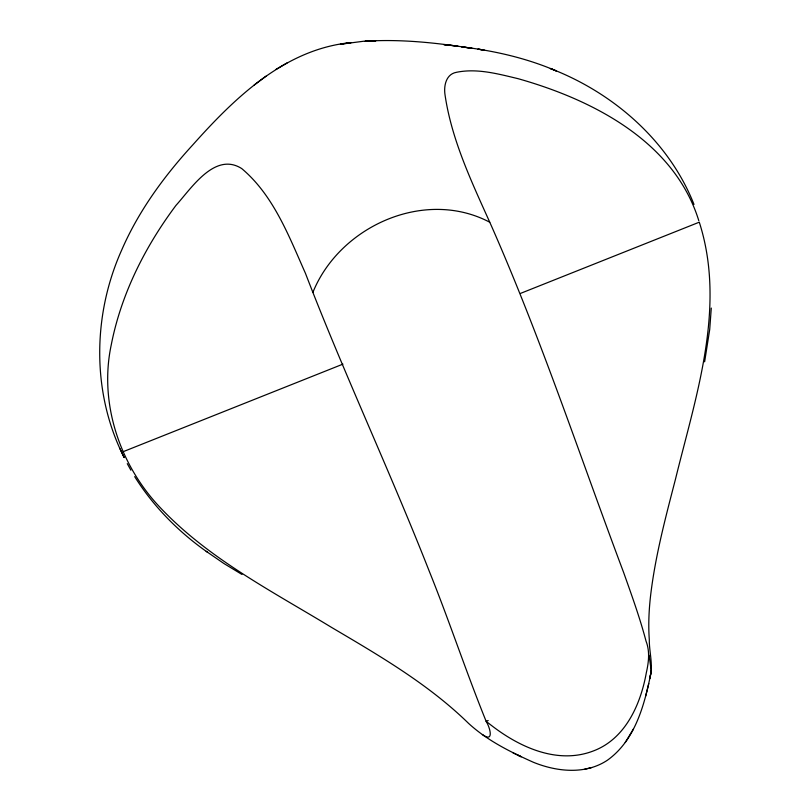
<?xml version="1.0" encoding="UTF-8"?>
<svg xmlns="http://www.w3.org/2000/svg" width="811" height="811" viewBox="0 0 811 811"><rect width="100%" height="100%" fill="white"/><g stroke="black" fill="none" stroke-linecap="round" stroke-linejoin="round"><path stroke-width="1.22" d="M651.415 670.525L649.56 678.827C653.757 666.074 649.155 652.703 649.297 639.666C648.232 624.693 648.932 609.639 650.696 594.747C655.4 555.535 665.618 517.276 675.492 479.129C695.686 396.559 726.575 307.065 699.285 222.184L520.53 293.389M711.277 308.068L709.706 329.509L704.627 361.818M698.798 220.683C674.336 141.378 592.435 99.641 518.036 78.667C498.035 73.892 477 68.083 456.411 72.311C445.888 74.186 443.597 86.118 445.057 95.049C451.828 140.982 472.418 183.479 491.213 225.468C541.241 338.846 580.088 456.694 623.669 572.596C631.698 595.244 639.909 617.87 646.032 641.126C650.057 651.486 648.678 662.313 646.306 672.846C640.578 704.718 625.129 739.5 592.486 751.28C557.015 764.449 519.354 747.083 491.365 725.379M482.373 734.553C494.649 743.342 489.783 727.041 486.296 721.699C466.132 672.015 449.355 621.013 429.283 571.289C389.939 471.171 344.077 373.739 305.453 273.337C288.939 236.275 273.601 195.36 241.719 168.566C214.895 151.495 191.345 188.385 175.977 205.386C145.057 246.716 121.092 294.17 111.208 345.08C99.277 401.283 118.457 461.104 156.401 503.459C204.96 556.954 270.681 590.357 331.557 627.41C379.548 655.744 428.411 684.16 468.535 723.351C487.198 740.524 510.423 751.969 533.344 762.259C556.751 771.798 585.471 774.88 607.449 760.191C635.804 739.855 644.836 703.502 651.324 671.082L649.033 655.237M645.637 696.142L648.8 683.572M312.864 292.426C339.637 226.127 424.711 187.949 489.743 222.224M633.432 729.008L625.261 742.491M693.993 204.423C668.842 140.871 613.339 92.718 550.324 68.489L556.305 70.932C526.248 58.007 494.031 50.728 461.631 46.835L472.195 48.366C436.825 42.851 400.908 38.877 365.072 41.26L375.939 40.732L363.774 41.229L340.417 44.24L351.143 42.578C285.127 48.924 234.795 97.817 192.896 144.763C164.136 176.129 138.58 211.002 121.62 250.214C92.403 315.388 91.592 393.487 124.195 457.597L120.109 448.878M254.157 85.054L265.967 76.183M276.004 69.391L287.135 62.873M488.161 720.513L486.124 721.344L490.858 724.993M123.191 451.676L342.952 364.129M584.599 769.244L591.564 767.571M454.403 45.74L443.85 44.646L458.043 46.146M482.586 49.866L477.953 49.136L484.562 50.181M517.712 755.122L521.24 756.775L512.988 752.841M241.982 574.472L223.816 563.452L206.166 551.298M207.555 552.281C178.734 532.097 153.401 506.5 134.687 476.625M127.266 463.628L130.875 470.198"/></g></svg>
